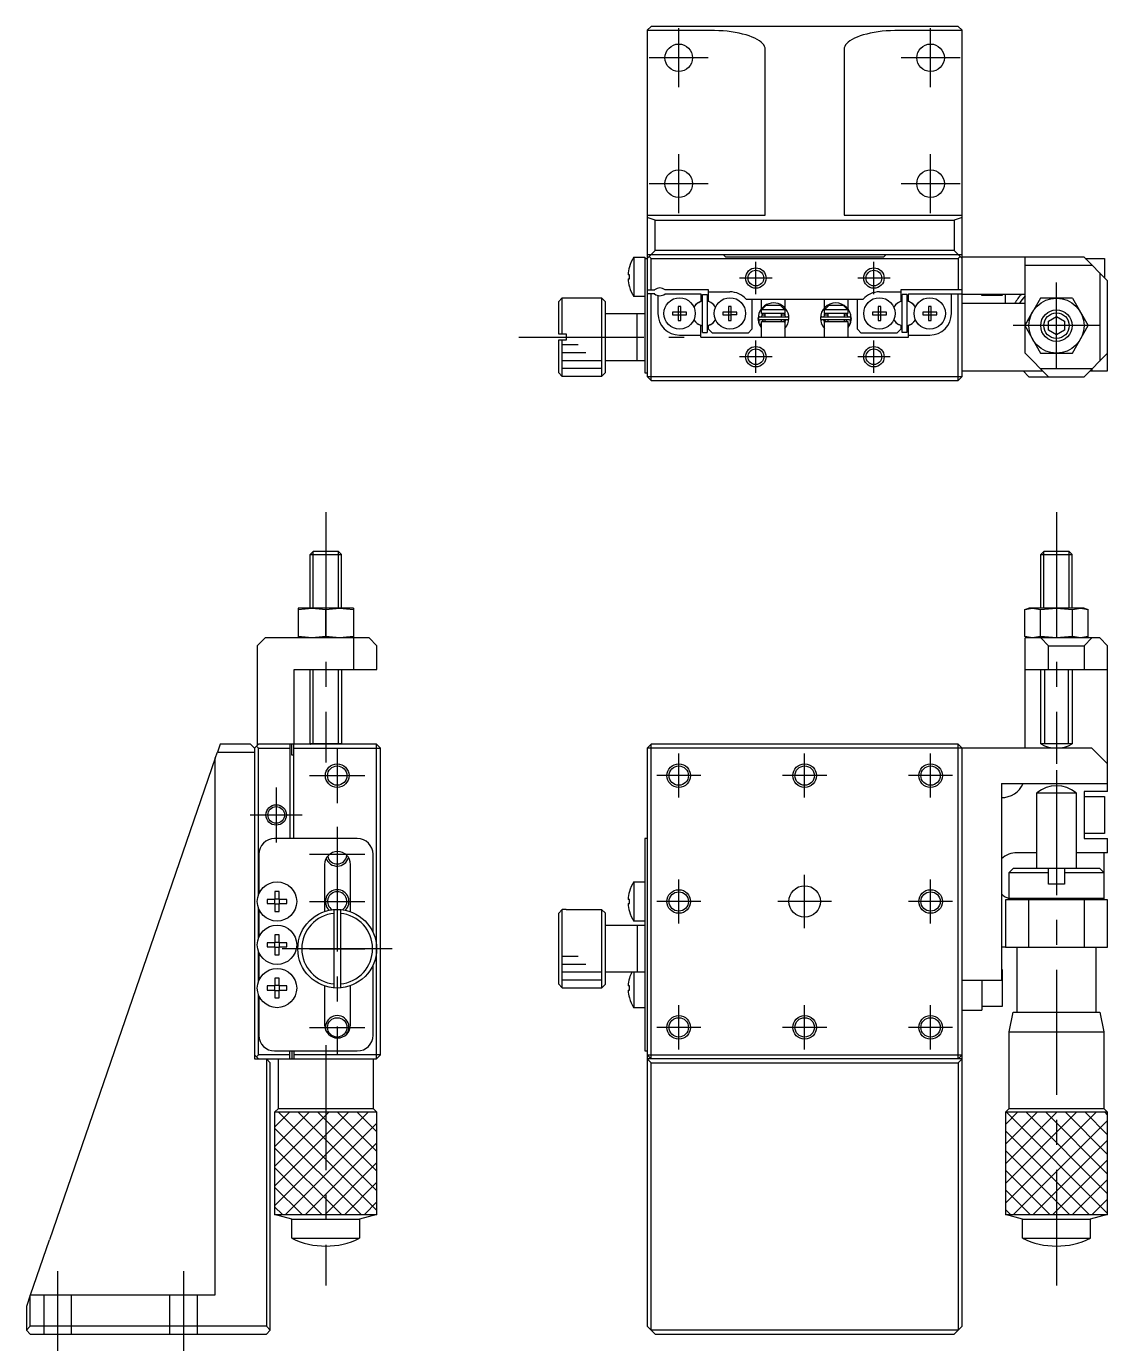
# Model space of a CAD drawing. Extents: x 0 to 303, y -8 to 245.
# Drawn here: x 0 to 137.4, y 77.5 to 245 of the extents above; entities that cross this region are included whole.
import ezdxf

# ---------------------------------------------------------------- set-up
doc = ezdxf.new("R2010")
doc.units = 0
doc.header["$LTSCALE"] = 0.5
doc.linetypes.add('CENTER', pattern=[50.8, 31.75, -6.35, 6.35, -6.35])
doc.linetypes.add('DASHED', pattern=[19.05, 12.7, -6.35])
for name, color, linetype in [('MSM_CENTER', 1, 'CENTER'), ('MSM_CONTINUOUS', 7, 'CONTINUOUS'), ('MSM_DASHED', 4, 'DASHED'), ('MSM_NARROW', 5, 'CONTINUOUS')]:
    doc.layers.add(name, color=color, linetype=linetype)

msp = doc.modelspace()

# ---------------------------------------------------------------- linework, layer by layer
at = {"layer": 'MSM_CENTER'}
for p, q in [((82.9, 237.25), (82.9, 244.75)), ((114.9, 237.25), (114.9, 244.75)), ((86.65, 241), (79.15, 241)), ((118.65, 241), (111.15, 241)), ((82.9, 221.25), (82.9, 228.75)), ((114.9, 221.25), (114.9, 228.75)), ((86.65, 225), (79.15, 225)), ((118.65, 225), (111.15, 225)), ((92.7, 210.94), (92.7, 215.06)), ((107.7, 210.94), (107.7, 215.06)), ((94.76, 213), (90.64, 213)), ((109.76, 213), (105.64, 213)), ((130.9, 201.45), (130.9, 212.45)), ((136.4, 206.95), (125.4, 206.95)), ((62.6, 205.5), (83.6, 205.5)), ((92.7, 200.94), (92.7, 205.06)), ((107.7, 200.94), (107.7, 205.06)), ((94.76, 203), (90.64, 203)), ((109.76, 203), (105.64, 203)), ((38.05, 183.25), (38.05, 151.41)), ((130.9, 183.25), (130.9, 151.25)), ((39.5, 153.25), (39.5, 146.25)), ((82.9, 146.95), (82.9, 152.55)), ((98.9, 146.95), (98.9, 152.55)), ((114.9, 146.95), (114.9, 152.55)), ((36, 149.75), (43, 149.75)), ((85.7, 149.75), (80.1, 149.75)), ((101.7, 149.75), (96.1, 149.75)), ((117.7, 149.75), (112.1, 149.75)), ((130.9, 150.45), (130.9, 84.95)), ((31.75, 148.25), (31.75, 141.25)), ((28.45, 144.75), (35.05, 144.75)), ((39.5, 143.25), (39.5, 114.25)), ((36, 139.75), (43, 139.75)), ((82.9, 130.95), (82.9, 136.55)), ((98.9, 130.35), (98.9, 137.15)), ((114.9, 130.95), (114.9, 136.55)), ((36, 133.75), (43, 133.75)), ((85.7, 133.75), (80.1, 133.75)), ((102.3, 133.75), (95.5, 133.75)), ((117.7, 133.75), (112.1, 133.75)), ((46.5, 127.75), (32.5, 127.75)), ((36, 127.75), (43, 127.75)), ((82.9, 114.95), (82.9, 120.55)), ((98.9, 114.95), (98.9, 120.55)), ((114.9, 114.95), (114.9, 120.55)), ((36, 117.75), (43, 117.75)), ((85.7, 117.75), (80.1, 117.75)), ((101.7, 117.75), (96.1, 117.75)), ((117.7, 117.75), (112.1, 117.75)), ((38.05, 115.49), (38.05, 84.95)), ((4, 75.75), (4, 86.75)), ((20, 75.75), (20, 86.75))]:
    msp.add_line(p, q, dxfattribs=at)
at = {"layer": 'MSM_CONTINUOUS'}
for p, q in [((78.9, 244.5), (79.4, 245)), ((78.9, 244.5), (78.9, 200.5)), ((118.4, 245), (79.4, 245)), ((118.4, 245), (118.9, 244.5)), ((118.9, 200.5), (118.9, 244.5)), ((86.9, 244.48), (78.9, 244.48)), ((87.45, 244.48), (86.9, 244.48)), ((88, 244.45), (87.45, 244.48)), ((88.53, 244.42), (88, 244.45)), ((89.06, 244.37), (88.53, 244.42)), ((89.58, 244.3), (89.06, 244.37)), ((90.08, 244.22), (89.58, 244.3)), ((90.56, 244.13), (90.08, 244.22)), ((91.01, 244.02), (90.56, 244.13)), ((91.45, 243.91), (91.01, 244.02)), ((91.85, 243.78), (91.45, 243.91)), ((92.22, 243.64), (91.85, 243.78)), ((92.56, 243.49), (92.22, 243.64)), ((92.87, 243.33), (92.56, 243.49)), ((93.14, 243.17), (92.87, 243.33)), ((93.37, 243), (93.14, 243.17)), ((93.56, 242.82), (93.37, 243)), ((93.71, 242.64), (93.56, 242.82)), ((104.24, 242.82), (104.09, 242.64)), ((104.43, 243), (104.24, 242.82)), ((104.66, 243.17), (104.43, 243)), ((104.93, 243.33), (104.66, 243.17)), ((105.24, 243.49), (104.93, 243.33)), ((105.58, 243.64), (105.24, 243.49)), ((105.95, 243.78), (105.58, 243.64)), ((106.35, 243.91), (105.95, 243.78)), ((106.79, 244.02), (106.35, 243.91)), ((107.24, 244.13), (106.79, 244.02)), ((107.72, 244.22), (107.24, 244.13)), ((108.22, 244.3), (107.72, 244.22)), ((108.74, 244.37), (108.22, 244.3)), ((109.27, 244.42), (108.74, 244.37)), ((109.8, 244.45), (109.27, 244.42)), ((110.35, 244.48), (109.8, 244.45)), ((110.9, 244.48), (110.35, 244.48)), ((118.9, 244.48), (110.9, 244.48)), ((93.81, 242.45), (93.71, 242.64)), ((93.88, 242.26), (93.81, 242.45)), ((93.9, 242.07), (93.88, 242.26)), ((93.9, 221), (93.9, 242.07)), ((103.92, 242.26), (103.9, 242.07)), ((103.9, 242.07), (103.9, 221)), ((103.99, 242.45), (103.92, 242.26)), ((104.09, 242.64), (103.99, 242.45)), ((78.9, 221), (93.9, 221)), ((79.9, 220.38), (78.9, 220.72)), ((79.9, 220.38), (117.9, 220.38)), ((79.9, 216.5), (79.9, 220.38)), ((103.9, 221), (118.9, 221)), ((118.9, 220.72), (117.9, 220.38)), ((117.9, 220.38), (117.9, 216.5)), ((79.9, 216.5), (78.9, 215.5)), ((117.9, 216.5), (79.9, 216.5)), ((118.9, 215.5), (117.9, 216.5)), ((76.64, 214.41), (76.63, 214.41)), ((77.21, 215.65), (77.21, 210.65)), ((77.21, 215.65), (78.6, 215.65)), ((78.6, 215.65), (78.6, 200.95)), ((78.9, 215.45), (78.6, 215.45)), ((78.9, 216), (118.9, 216)), ((79.4, 215.5), (79.15, 215.75)), ((79.4, 215.5), (118.4, 215.5)), ((79.4, 211.5), (79.4, 215.5)), ((88.55, 216), (88.9, 215.65)), ((108.9, 215.65), (88.9, 215.65)), ((108.9, 215.65), (109.25, 216)), ((118.65, 215.75), (118.4, 215.5)), ((118.4, 215.5), (118.4, 211.5)), ((134.4, 215.65), (118.9, 215.65)), ((126.9, 207.02), (126.9, 215.65)), ((126.9, 214.65), (135.4, 214.65)), ((134.4, 215.65), (137.4, 212.65)), ((134.55, 215.5), (137, 215.5)), ((137, 215.5), (137, 213.05)), ((76.64, 213.41), (76.47, 213.41)), ((76.47, 212.89), (76.64, 212.89)), ((76.64, 212.89), (76.64, 213.41)), ((136.4, 213.65), (136.4, 202.45)), ((76.63, 211.89), (76.64, 211.89)), ((78.9, 211.5), (79.84, 211.5)), ((79.84, 211), (78.9, 211)), ((79.4, 200), (79.4, 211)), ((86.7, 211.5), (81.16, 211.5)), ((81.16, 211), (85.7, 211)), ((85.7, 211), (85.7, 210.05)), ((86.7, 210.05), (86.7, 211.5)), ((86.7, 211.25), (89.4, 211.25)), ((108.4, 211.25), (111.1, 211.25)), ((118.9, 211.5), (111.1, 211.5)), ((111.1, 211.5), (111.1, 210.05)), ((112.1, 210.05), (112.1, 211)), ((112.1, 211), (118.9, 211)), ((117.55, 208.5), (117.55, 211)), ((118.4, 200), (118.4, 211)), ((137.4, 201.2), (137.4, 212.65)), ((67.6, 210), (68.1, 210.5)), ((67.6, 210), (67.6, 205.9)), ((68.1, 205.9), (68.1, 210.5)), ((68.1, 210.5), (73.1, 210.5)), ((73.1, 210.5), (73.1, 200.5)), ((73.1, 210.5), (73.6, 210)), ((73.6, 201), (73.6, 210)), ((78.6, 210.65), (77.21, 210.65)), ((80.25, 210.78), (80.25, 208.5)), ((82.82, 209.39), (82.82, 208.68)), ((83.18, 209.39), (82.82, 209.39)), ((83.18, 208.68), (83.18, 209.39)), ((85.44, 209.9), (85.7, 210.05)), ((85.9, 206.1), (85.9, 210.9)), ((85.9, 210.9), (86.5, 210.9)), ((86.5, 210.9), (86.5, 206.1)), ((86.96, 209.9), (86.7, 210.05)), ((89.22, 209.39), (89.22, 208.68)), ((89.58, 209.39), (89.22, 209.39)), ((89.58, 208.68), (89.58, 209.39)), ((91.48, 210.3), (106.32, 210.3)), ((92.2, 210.3), (92.2, 206.5)), ((93.4, 209.08), (93.4, 210.3)), ((93.98, 209.5), (93.45, 209)), ((95.82, 209.5), (93.98, 209.5)), ((96.35, 209), (95.82, 209.5)), ((96.4, 210.3), (96.4, 209.19)), ((101.4, 209.19), (101.4, 210.3)), ((101.98, 209.5), (101.45, 209)), ((103.82, 209.5), (101.98, 209.5)), ((104.35, 209), (103.82, 209.5)), ((104.4, 210.3), (104.4, 209.08)), ((105.6, 206.5), (105.6, 210.3)), ((108.22, 209.39), (108.22, 208.68)), ((108.58, 209.39), (108.22, 209.39)), ((108.58, 208.68), (108.58, 209.39)), ((110.84, 209.9), (111.1, 210.05)), ((111.9, 210.9), (111.3, 210.9)), ((111.3, 206.1), (111.3, 210.9)), ((111.9, 210.9), (111.9, 206.1)), ((112.36, 209.9), (112.1, 210.05)), ((114.62, 209.39), (114.62, 208.68)), ((114.98, 209.39), (114.62, 209.39)), ((114.98, 208.68), (114.98, 209.39)), ((118.9, 210.95), (126.9, 210.95)), ((118.9, 209.8), (126.9, 209.8)), ((121.4, 210.8), (121.4, 210.95)), ((124, 210.8), (121.4, 210.8)), ((124, 210.95), (124, 210.8)), ((124.4, 209.8), (124.4, 210.95)), ((128.88, 210.45), (126.86, 206.95)), ((132.92, 210.45), (128.88, 210.45)), ((132.92, 210.45), (134.94, 206.95)), ((73.6, 208.5), (78.6, 208.5)), ((77.6, 202.5), (77.6, 208.5)), ((82.11, 208.68), (82.11, 208.32)), ((82.82, 208.68), (82.11, 208.68)), ((82.11, 208.32), (82.82, 208.32)), ((82.83, 208.67), (82.82, 208.68)), ((82.83, 208.33), (82.82, 208.32)), ((82.82, 208.32), (82.82, 207.61)), ((83.17, 208.67), (82.83, 208.67)), ((82.83, 208.67), (82.83, 208.33)), ((82.83, 208.33), (83.17, 208.33)), ((83.17, 208.67), (83.18, 208.68)), ((83.17, 208.33), (83.17, 208.67)), ((83.17, 208.33), (83.18, 208.32)), ((83.89, 208.68), (83.18, 208.68)), ((83.18, 208.32), (83.89, 208.32)), ((83.18, 207.61), (83.18, 208.32)), ((83.89, 208.32), (83.89, 208.68)), ((88.51, 208.68), (88.51, 208.32)), ((89.22, 208.68), (88.51, 208.68)), ((88.51, 208.32), (89.22, 208.32)), ((89.23, 208.67), (89.22, 208.68)), ((89.23, 208.33), (89.22, 208.32)), ((89.22, 208.32), (89.22, 207.61)), ((89.57, 208.67), (89.23, 208.67)), ((89.23, 208.67), (89.23, 208.33)), ((89.23, 208.33), (89.57, 208.33)), ((89.57, 208.67), (89.58, 208.68)), ((89.57, 208.33), (89.57, 208.67)), ((89.57, 208.33), (89.58, 208.32)), ((90.29, 208.68), (89.58, 208.68)), ((89.58, 207.61), (89.58, 208.32)), ((90.29, 208.32), (89.58, 208.32)), ((90.29, 208.32), (90.29, 208.68)), ((93.13, 207.18), (93, 207.87)), ((93.14, 207.63), (93.15, 207.66)), ((93.15, 207.66), (93.16, 207.7)), ((93.2, 208.09), (96.7, 208.09)), ((96.7, 207.69), (93.2, 207.69)), ((93.4, 209), (96.4, 209)), ((93.4, 208.5), (93.4, 209)), ((96.4, 208.5), (93.4, 208.5)), ((93.52, 208.5), (93.41, 208.09)), ((93.9, 208.3), (93.45, 208.3)), ((93.64, 207.65), (93.63, 207.64)), ((93.66, 207.66), (93.64, 207.65)), ((93.67, 207.67), (93.66, 207.66)), ((93.68, 207.67), (93.67, 207.67)), ((93.7, 207.68), (93.68, 207.67)), ((93.71, 207.68), (93.7, 207.68)), ((93.73, 207.68), (93.71, 207.68)), ((93.74, 207.69), (93.73, 207.68)), ((93.75, 207.69), (93.74, 207.69)), ((93.77, 207.69), (93.75, 207.69)), ((93.78, 207.69), (93.77, 207.69)), ((93.8, 207.69), (93.78, 207.69)), ((93.9, 208.09), (93.9, 208.5)), ((93.9, 207.5), (93.9, 207.69)), ((95.9, 208.5), (95.9, 208.09)), ((96.4, 208.3), (95.9, 208.3)), ((95.9, 207.69), (95.9, 207.5)), ((96.12, 207.69), (96.1, 207.69)), ((96.1, 207.69), (96.1, 207.69)), ((96.13, 207.69), (96.12, 207.69)), ((96.15, 207.69), (96.13, 207.69)), ((96.16, 207.69), (96.15, 207.69)), ((96.17, 207.68), (96.16, 207.69)), ((96.19, 207.68), (96.17, 207.68)), ((96.2, 207.67), (96.19, 207.68)), ((96.22, 207.67), (96.2, 207.67)), ((96.23, 207.66), (96.22, 207.67)), ((96.24, 207.66), (96.23, 207.66)), ((96.26, 207.65), (96.24, 207.66)), ((96.27, 207.64), (96.26, 207.65)), ((96.48, 208.09), (96.37, 208.5)), ((96.4, 209), (96.4, 208.5)), ((96.4, 208.43), (96.4, 208.43)), ((96.4, 208.43), (96.4, 208.3)), ((96.44, 207.47), (96.49, 207.69)), ((101.1, 208.09), (104.6, 208.09)), ((104.6, 207.69), (101.1, 207.69)), ((101.31, 207.69), (101.36, 207.46)), ((101.43, 208.5), (101.32, 208.09)), ((101.4, 209.19), (101.4, 209.19)), ((101.4, 209), (104.4, 209)), ((101.4, 208.5), (101.4, 209)), ((104.4, 208.5), (101.4, 208.5)), ((101.4, 208.3), (101.4, 208.43)), ((101.9, 208.3), (101.4, 208.3)), ((101.55, 207.65), (101.54, 207.64)), ((101.56, 207.66), (101.55, 207.65)), ((101.58, 207.67), (101.56, 207.66)), ((101.59, 207.67), (101.58, 207.67)), ((101.6, 207.68), (101.59, 207.67)), ((101.62, 207.68), (101.6, 207.68)), ((101.63, 207.68), (101.62, 207.68)), ((101.65, 207.69), (101.63, 207.68)), ((101.66, 207.69), (101.65, 207.69)), ((101.68, 207.69), (101.66, 207.69)), ((101.69, 207.69), (101.68, 207.69)), ((101.7, 207.69), (101.69, 207.69)), ((101.9, 208.09), (101.9, 208.5)), ((101.9, 207.5), (101.9, 207.69)), ((103.9, 208.5), (103.9, 208.09)), ((104.35, 208.3), (103.9, 208.3)), ((103.9, 207.69), (103.9, 207.5)), ((104.01, 207.69), (104, 207.69)), ((104.02, 207.69), (104.01, 207.69)), ((104.04, 207.69), (104.02, 207.69)), ((104.05, 207.69), (104.04, 207.69)), ((104.07, 207.69), (104.05, 207.69)), ((104.08, 207.68), (104.07, 207.69)), ((104.09, 207.68), (104.08, 207.68)), ((104.11, 207.67), (104.09, 207.68)), ((104.12, 207.67), (104.11, 207.67)), ((104.14, 207.66), (104.12, 207.67)), ((104.15, 207.66), (104.14, 207.66)), ((104.16, 207.65), (104.15, 207.66)), ((104.17, 207.64), (104.16, 207.65)), ((104.39, 208.09), (104.28, 208.5)), ((104.4, 209.08), (104.4, 209.08)), ((104.4, 209), (104.4, 208.5)), ((104.64, 207.7), (104.64, 207.68)), ((104.64, 207.68), (104.65, 207.65)), ((104.65, 207.65), (104.67, 207.62)), ((104.8, 207.87), (104.67, 207.18)), ((107.51, 208.68), (107.51, 208.32)), ((108.22, 208.68), (107.51, 208.68)), ((107.51, 208.32), (108.22, 208.32)), ((108.23, 208.67), (108.22, 208.68)), ((108.23, 208.33), (108.22, 208.32)), ((108.22, 208.32), (108.22, 207.61)), ((108.57, 208.67), (108.23, 208.67)), ((108.23, 208.67), (108.23, 208.33)), ((108.23, 208.33), (108.57, 208.33)), ((108.57, 208.67), (108.58, 208.68)), ((108.57, 208.33), (108.57, 208.67)), ((108.57, 208.33), (108.58, 208.32)), ((109.29, 208.68), (108.58, 208.68)), ((108.58, 208.32), (109.29, 208.32)), ((108.58, 207.61), (108.58, 208.32)), ((109.29, 208.32), (109.29, 208.68)), ((113.91, 208.68), (113.91, 208.32)), ((114.62, 208.68), (113.91, 208.68)), ((113.91, 208.32), (114.62, 208.32)), ((114.63, 208.67), (114.62, 208.68)), ((114.63, 208.33), (114.62, 208.32)), ((114.62, 208.32), (114.62, 207.61)), ((114.97, 208.67), (114.63, 208.67)), ((114.63, 208.67), (114.63, 208.33)), ((114.63, 208.33), (114.97, 208.33)), ((114.97, 208.67), (114.98, 208.68)), ((114.97, 208.33), (114.97, 208.67)), ((114.97, 208.33), (114.98, 208.32)), ((115.69, 208.68), (114.98, 208.68)), ((114.98, 208.32), (115.69, 208.32)), ((114.98, 207.61), (114.98, 208.32)), ((115.69, 208.32), (115.69, 208.68)), ((126.9, 207.02), (127.87, 208.7)), ((129.9, 207.53), (130.9, 208.1)), ((130.9, 208.1), (131.9, 207.53)), ((82.82, 207.61), (83.18, 207.61)), ((85.7, 206.95), (85.44, 207.1)), ((85.7, 205.5), (85.7, 206.95)), ((85.9, 206.1), (86.5, 206.1)), ((86.7, 206.95), (86.96, 207.1)), ((86.7, 206.5), (86.7, 206.95)), ((87.2, 206), (86.7, 206.5)), ((91.7, 206), (87.2, 206)), ((89.22, 207.61), (89.58, 207.61)), ((92.2, 206.5), (91.7, 206)), ((93.1, 207.5), (93.11, 207.53)), ((93.1, 207.47), (93.1, 207.5)), ((93.1, 207.43), (93.1, 207.47)), ((93.1, 207.4), (93.1, 207.43)), ((93.1, 207.36), (93.1, 207.4)), ((93.1, 207.33), (93.1, 207.36)), ((93.11, 207.29), (93.1, 207.33)), ((93.11, 207.53), (93.12, 207.57)), ((93.11, 207.26), (93.11, 207.29)), ((93.12, 207.23), (93.11, 207.26)), ((93.12, 207.57), (93.13, 207.6)), ((93.13, 207.19), (93.12, 207.23)), ((93.13, 207.6), (93.14, 207.63)), ((93.14, 207.16), (93.13, 207.19)), ((93.15, 207.13), (93.14, 207.16)), ((93.4, 206.71), (93.15, 207.13)), ((93.15, 207.13), (93.15, 207.13)), ((93.15, 207.13), (93.15, 207.13)), ((93.15, 207.13), (93.16, 207.13)), ((93.16, 207.12), (93.4, 207.19)), ((93.16, 207.13), (93.16, 207.13)), ((93.16, 207.13), (93.17, 207.13)), ((93.17, 207.13), (93.17, 207.13)), ((93.17, 207.13), (93.18, 207.13)), ((93.18, 207.13), (93.19, 207.13)), ((93.19, 207.13), (93.2, 207.13)), ((93.2, 207.13), (93.21, 207.13)), ((93.21, 207.13), (93.22, 207.14)), ((93.22, 207.14), (93.23, 207.14)), ((93.23, 207.14), (93.24, 207.14)), ((93.24, 207.14), (93.26, 207.15)), ((93.26, 207.15), (93.27, 207.15)), ((93.27, 207.15), (93.28, 207.16)), ((93.28, 207.16), (93.3, 207.16)), ((93.3, 207.16), (93.31, 207.17)), ((93.31, 207.17), (93.33, 207.17)), ((93.33, 207.17), (93.34, 207.18)), ((93.34, 207.18), (93.36, 207.19)), ((93.36, 207.19), (93.37, 207.19)), ((93.37, 207.19), (93.39, 207.2)), ((93.39, 207.2), (93.4, 207.2)), ((93.4, 207.5), (96.4, 207.5)), ((93.4, 205.5), (93.4, 207.5)), ((93.53, 207.52), (93.52, 207.51)), ((93.52, 207.51), (93.52, 207.5)), ((93.54, 207.55), (93.53, 207.54)), ((93.53, 207.54), (93.53, 207.52)), ((93.55, 207.56), (93.54, 207.55)), ((93.56, 207.57), (93.55, 207.56)), ((93.57, 207.59), (93.56, 207.57)), ((93.58, 207.6), (93.57, 207.59)), ((93.59, 207.61), (93.58, 207.6)), ((93.6, 207.62), (93.59, 207.61)), ((93.61, 207.63), (93.6, 207.62)), ((93.62, 207.64), (93.61, 207.63)), ((93.63, 207.64), (93.62, 207.64)), ((96.28, 207.63), (96.27, 207.64)), ((96.29, 207.62), (96.28, 207.63)), ((96.3, 207.61), (96.29, 207.62)), ((96.31, 207.6), (96.3, 207.61)), ((96.32, 207.59), (96.31, 207.6)), ((96.33, 207.58), (96.32, 207.59)), ((96.34, 207.57), (96.33, 207.58)), ((96.35, 207.56), (96.34, 207.57)), ((96.36, 207.54), (96.35, 207.56)), ((96.36, 207.53), (96.36, 207.54)), ((96.37, 207.52), (96.36, 207.53)), ((96.38, 207.5), (96.37, 207.52)), ((96.38, 207.5), (96.38, 207.5)), ((96.4, 207.5), (96.4, 205.5)), ((96.4, 207.35), (96.44, 207.47)), ((96.76, 207.18), (96.74, 207.13)), ((96.74, 207.13), (96.74, 207.13)), ((96.74, 207.13), (96.74, 207.13)), ((96.74, 207.13), (96.74, 207.13)), ((96.74, 207.13), (96.74, 207.13)), ((96.74, 207.13), (96.74, 207.13)), ((96.74, 207.13), (96.74, 207.13)), ((96.76, 207.19), (96.76, 207.19)), ((96.76, 207.19), (96.76, 207.19)), ((96.76, 207.19), (96.76, 207.18)), ((96.76, 207.18), (96.76, 207.18)), ((96.76, 207.18), (96.76, 207.18)), ((101.04, 207.18), (101.04, 207.19)), ((101.04, 207.19), (101.04, 207.19)), ((101.04, 207.19), (101.04, 207.19)), ((101.04, 207.19), (101.04, 207.19)), ((101.04, 207.19), (101.04, 207.19)), ((101.04, 207.19), (101.04, 207.19)), ((101.06, 207.13), (101.04, 207.18)), ((101.04, 207.18), (101.04, 207.18)), ((101.04, 207.18), (101.04, 207.18)), ((101.04, 207.18), (101.04, 207.18)), ((101.04, 207.18), (101.04, 207.18)), ((101.06, 207.13), (101.06, 207.13)), ((101.06, 207.13), (101.06, 207.13)), ((101.06, 207.13), (101.06, 207.13)), ((101.06, 207.13), (101.06, 207.13)), ((101.36, 207.46), (101.4, 207.35)), ((101.4, 207.5), (104.4, 207.5)), ((101.4, 205.5), (101.4, 207.5)), ((101.43, 207.51), (101.42, 207.5)), ((101.44, 207.54), (101.43, 207.52)), ((101.43, 207.52), (101.43, 207.51)), ((101.45, 207.55), (101.44, 207.54)), ((101.46, 207.57), (101.45, 207.56)), ((101.45, 207.56), (101.45, 207.55)), ((101.47, 207.59), (101.46, 207.57)), ((101.48, 207.6), (101.47, 207.59)), ((101.49, 207.61), (101.48, 207.6)), ((101.5, 207.62), (101.49, 207.61)), ((101.51, 207.63), (101.5, 207.62)), ((101.53, 207.64), (101.51, 207.63)), ((101.54, 207.64), (101.53, 207.64)), ((104.19, 207.63), (104.17, 207.64)), ((104.2, 207.62), (104.19, 207.63)), ((104.21, 207.61), (104.2, 207.62)), ((104.22, 207.6), (104.21, 207.61)), ((104.23, 207.59), (104.22, 207.6)), ((104.24, 207.58), (104.23, 207.59)), ((104.25, 207.57), (104.24, 207.58)), ((104.26, 207.56), (104.25, 207.57)), ((104.26, 207.54), (104.26, 207.56)), ((104.27, 207.53), (104.26, 207.54)), ((104.28, 207.52), (104.27, 207.53)), ((104.28, 207.5), (104.28, 207.52)), ((104.28, 207.5), (104.28, 207.5)), ((104.4, 207.5), (104.4, 205.5)), ((104.41, 207.2), (104.4, 207.2)), ((104.64, 207.12), (104.4, 207.19)), ((104.65, 207.13), (104.4, 206.71)), ((104.43, 207.19), (104.41, 207.2)), ((104.44, 207.19), (104.43, 207.19)), ((104.46, 207.18), (104.44, 207.19)), ((104.47, 207.17), (104.46, 207.18)), ((104.49, 207.17), (104.47, 207.17)), ((104.5, 207.16), (104.49, 207.17)), ((104.52, 207.16), (104.5, 207.16)), ((104.53, 207.15), (104.52, 207.16)), ((104.54, 207.15), (104.53, 207.15)), ((104.56, 207.14), (104.54, 207.15)), ((104.57, 207.14), (104.56, 207.14)), ((104.58, 207.14), (104.57, 207.14)), ((104.59, 207.13), (104.58, 207.14)), ((104.6, 207.13), (104.59, 207.13)), ((104.61, 207.13), (104.6, 207.13)), ((104.62, 207.13), (104.61, 207.13)), ((104.63, 207.13), (104.62, 207.13)), ((104.64, 207.13), (104.63, 207.13)), ((104.63, 207.13), (104.63, 207.13)), ((104.65, 207.13), (104.64, 207.13)), ((104.64, 207.13), (104.64, 207.13)), ((104.67, 207.18), (104.65, 207.15)), ((104.65, 207.15), (104.65, 207.13)), ((104.65, 207.13), (104.65, 207.13)), ((104.65, 207.13), (104.65, 207.13)), ((104.67, 207.62), (104.68, 207.59)), ((104.68, 207.21), (104.67, 207.18)), ((104.68, 207.59), (104.68, 207.55)), ((104.68, 207.55), (104.69, 207.52)), ((104.69, 207.25), (104.68, 207.21)), ((104.69, 207.52), (104.7, 207.49)), ((104.7, 207.31), (104.69, 207.28)), ((104.69, 207.28), (104.69, 207.25)), ((104.7, 207.49), (104.7, 207.45)), ((104.7, 207.45), (104.7, 207.42)), ((104.7, 207.42), (104.7, 207.38)), ((104.7, 207.38), (104.7, 207.35)), ((104.7, 207.35), (104.7, 207.31)), ((106.1, 206), (105.6, 206.5)), ((110.6, 206), (106.1, 206)), ((108.22, 207.61), (108.58, 207.61)), ((111.1, 206.5), (110.6, 206)), ((111.1, 206.95), (110.84, 207.1)), ((111.1, 206.95), (111.1, 206.5)), ((111.9, 206.1), (111.3, 206.1)), ((112.1, 206.95), (112.36, 207.1)), ((112.1, 205.5), (112.1, 206.95)), ((114.62, 207.61), (114.98, 207.61)), ((126.86, 206.95), (126.9, 207.02)), ((126.86, 206.95), (128.88, 203.45)), ((126.9, 203.45), (126.9, 206.88)), ((129.9, 206.37), (129.9, 207.53)), ((130.9, 205.8), (129.9, 206.37)), ((131.9, 206.37), (130.9, 205.8)), ((131.9, 207.53), (131.9, 206.37)), ((132.92, 203.45), (134.94, 206.95)), ((67.6, 205.9), (68.6, 205.9)), ((67.6, 205.1), (67.6, 201)), ((68.6, 205.1), (67.6, 205.1)), ((68.1, 200.5), (68.1, 205.1)), ((68.6, 205.9), (68.6, 205.1)), ((83, 205.75), (85.7, 205.75)), ((85.7, 205.5), (112.1, 205.5)), ((112.1, 205.75), (114.8, 205.75)), ((129.9, 200.45), (126.9, 203.45)), ((128.88, 203.45), (132.92, 203.45)), ((137.4, 203.45), (134.4, 200.45)), ((68.1, 200.5), (67.6, 201)), ((73.6, 201), (73.1, 200.5)), ((78.6, 202.5), (73.6, 202.5)), ((118.9, 201.2), (129.15, 201.2)), ((127.4, 200.45), (126.65, 201.2)), ((135.4, 201.45), (128.9, 201.45)), ((135.15, 201.2), (137.4, 201.2)), ((135.4, 201.45), (135.4, 201.2)), ((73.1, 200.5), (68.1, 200.5)), ((78.6, 200.95), (78.9, 200.95)), ((78.9, 200.5), (118.9, 200.5)), ((79.4, 200), (78.9, 200.5)), ((79.4, 200), (118.4, 200)), ((118.4, 200), (118.9, 200.5)), ((127.4, 200.45), (134.4, 200.45)), ((36.43, 178.25), (36.05, 177.87)), ((36.05, 177.87), (40.05, 177.87)), ((36.05, 171.05), (36.05, 177.87)), ((39.67, 178.25), (36.43, 178.25)), ((40.05, 177.87), (39.67, 178.25)), ((40.05, 171.05), (40.05, 177.87)), ((129.28, 178.25), (128.9, 177.87)), ((128.9, 177.87), (132.9, 177.87)), ((128.9, 171.05), (128.9, 177.87)), ((132.52, 178.25), (129.28, 178.25)), ((132.9, 177.87), (132.52, 178.25)), ((132.9, 171.05), (132.9, 177.87)), ((34.55, 170.85), (36.3, 171.05)), ((34.55, 171.05), (34.55, 167.25)), ((41.55, 171.05), (34.55, 171.05)), ((36.3, 171.05), (38.05, 170.85)), ((38.05, 170.85), (39.8, 171.05)), ((38.05, 167.45), (38.05, 170.85)), ((39.8, 171.05), (41.55, 170.85)), ((41.55, 171.05), (41.55, 163.25)), ((126.86, 170.85), (127.87, 171.05)), ((126.86, 170.85), (127.4, 171.05)), ((126.86, 167.45), (126.86, 170.85)), ((134.4, 171.05), (127.4, 171.05)), ((127.87, 171.05), (128.88, 170.85)), ((128.88, 170.85), (130.9, 171.05)), ((128.88, 167.45), (128.88, 170.85)), ((130.9, 171.05), (132.92, 170.85)), ((132.92, 170.85), (133.93, 171.05)), ((132.92, 167.45), (132.92, 170.85)), ((133.93, 171.05), (134.94, 170.85)), ((134.4, 171.05), (134.94, 170.85)), ((134.94, 167.45), (134.94, 170.85)), ((29.35, 166.25), (30.35, 167.25)), ((29.35, 166.25), (29.35, 153.6)), ((43.55, 167.25), (30.35, 167.25)), ((36.3, 167.25), (34.55, 167.45)), ((38.05, 167.45), (36.3, 167.25)), ((39.8, 167.25), (38.05, 167.45)), ((41.55, 167.45), (39.8, 167.25)), ((44.55, 166.25), (43.55, 167.25)), ((44.55, 163.25), (44.55, 166.25)), ((127.87, 167.25), (126.86, 167.45)), ((127.4, 167.25), (126.86, 167.45)), ((136.4, 167.25), (126.9, 167.25)), ((126.9, 153.25), (126.9, 167.25)), ((128.88, 167.45), (127.87, 167.25)), ((130.9, 167.25), (128.88, 167.45)), ((129.9, 166.25), (128.9, 167.25)), ((129.9, 163.25), (129.9, 166.25)), ((129.9, 166.25), (134.4, 166.25)), ((132.92, 167.45), (130.9, 167.25)), ((133.93, 167.25), (132.92, 167.45)), ((134.94, 167.45), (133.93, 167.25)), ((134.94, 167.45), (134.4, 167.25)), ((135.4, 167.25), (134.4, 166.25)), ((134.4, 166.25), (134.4, 163.25)), ((137.4, 166.25), (136.4, 167.25)), ((137.4, 147.75), (137.4, 166.25)), ((34.05, 163.25), (44.55, 163.25)), ((34.05, 153.75), (34.05, 163.25)), ((36.05, 153.79), (36.05, 163.25)), ((40.05, 163.25), (40.05, 153.79)), ((126.9, 163.25), (137.4, 163.25)), ((128.9, 153.79), (128.9, 163.25)), ((132.9, 163.25), (132.9, 153.79)), ((24, 151.95), (24.28, 152.75)), ((24.62, 153.75), (24.28, 152.75)), ((24.28, 152.75), (29, 152.75)), ((28.5, 153.75), (24.62, 153.75)), ((28.5, 153.75), (29, 153.25)), ((29.5, 153.75), (29, 153.25)), ((29, 153.25), (29, 113.75)), ((29.25, 153.5), (29.5, 153.25)), ((44.5, 153.75), (29.5, 153.75)), ((29.5, 134.6), (29.5, 153.25)), ((29.5, 153.25), (33.5, 153.25)), ((33.5, 153.75), (33.5, 141.75)), ((33.75, 152.35), (33.75, 153.75)), ((34, 141.75), (34, 153.75)), ((34, 153.25), (45, 153.25)), ((40.05, 153.79), (36.05, 153.79)), ((44.5, 113.75), (44.5, 153.75)), ((45, 153.25), (44.5, 153.75)), ((45, 114.25), (45, 153.25)), ((78.9, 153.25), (79.4, 153.75)), ((135.4, 153.25), (78.9, 153.25)), ((78.9, 153.25), (78.9, 79.75)), ((118.4, 153.75), (79.4, 153.75)), ((79.4, 113.75), (79.4, 153.75)), ((118.4, 153.75), (118.9, 153.25)), ((118.4, 113.75), (118.4, 153.75)), ((118.9, 79.75), (118.9, 153.25)), ((132.9, 153.79), (128.9, 153.79)), ((135.4, 153.25), (137.4, 151.25)), ((24, 151.95), (2.93, 90.75)), ((24, 83.75), (24, 151.95)), ((34, 152.35), (33.75, 152.35)), ((123.9, 148.75), (137.4, 148.75)), ((123.9, 148.75), (123.9, 123.75)), ((128.4, 147.57), (133.4, 147.57)), ((128.4, 137.95), (128.4, 147.57)), ((133.4, 147.57), (133.4, 137.95)), ((134.4, 147.75), (134.4, 141.75)), ((137.4, 147.75), (134.4, 147.75)), ((134.4, 147.1), (137, 147.1)), ((137, 147.1), (137, 142.4)), ((137, 142.4), (134.4, 142.4)), ((42.05, 141.75), (31.55, 141.75)), ((78.9, 141.75), (78.6, 141.75)), ((78.6, 141.75), (78.6, 114.75)), ((134.4, 141.75), (137.4, 141.75)), ((137.4, 139.95), (137.4, 141.75)), ((29.55, 139.75), (29.55, 134.73)), ((44.05, 129.82), (44.05, 139.75)), ((128.4, 139.95), (125.9, 139.95)), ((137.4, 139.95), (133.4, 139.95)), ((136.9, 139.95), (136.9, 133.95)), ((37.9, 138.45), (37.9, 132.49)), ((41.2, 132.45), (41.2, 138.45)), ((124.9, 137.45), (125.4, 137.95)), ((124.9, 137.45), (129.9, 137.45)), ((124.9, 134.15), (124.9, 137.45)), ((136.4, 137.95), (125.4, 137.95)), ((129.9, 135.95), (129.9, 137.95)), ((131.9, 137.95), (131.9, 135.95)), ((131.9, 137.45), (136.9, 137.45)), ((136.4, 137.95), (136.9, 137.45)), ((77.21, 136.25), (77.21, 131.25)), ((77.21, 136.25), (78.6, 136.25)), ((131.9, 135.95), (129.9, 135.95)), ((30.59, 134.01), (30.59, 133.49)), ((31.59, 134.01), (30.59, 134.01)), ((31.55, 134.01), (31.55, 133.49)), ((32.11, 135.01), (31.59, 135.01)), ((31.59, 135.01), (31.59, 134.01)), ((32.11, 134.05), (31.59, 134.05)), ((32.11, 134.01), (32.11, 135.01)), ((33.11, 134.01), (32.11, 134.01)), ((32.15, 133.49), (32.15, 134.01)), ((33.11, 133.49), (33.11, 134.01)), ((76.64, 134.01), (76.47, 134.01)), ((76.64, 135.01), (76.63, 135.01)), ((76.64, 133.49), (76.64, 134.01)), ((136.9, 134.15), (124.9, 134.15)), ((125.1, 133.95), (124.9, 134.15)), ((136.9, 134.15), (136.7, 133.95)), ((29.5, 129.1), (29.5, 132.9)), ((29.55, 132.77), (29.55, 129.23)), ((30.59, 133.49), (31.59, 133.49)), ((31.59, 133.49), (31.59, 132.49)), ((31.59, 133.45), (32.11, 133.45)), ((31.59, 132.49), (32.11, 132.49)), ((32.11, 133.49), (33.11, 133.49)), ((32.11, 132.49), (32.11, 133.49)), ((39.1, 122.77), (39.1, 132.73)), ((39.9, 132.73), (39.9, 122.77)), ((68.1, 132.73), (67.6, 132.23)), ((68.1, 122.77), (68.1, 132.73)), ((68.6, 132.73), (68.1, 132.73)), ((68.6, 132.75), (68.6, 132.73)), ((68.6, 132.75), (73.1, 132.75)), ((73.1, 132.75), (73.1, 122.75)), ((73.1, 132.75), (73.6, 132.25)), ((76.47, 133.49), (76.64, 133.49)), ((76.63, 132.49), (76.64, 132.49)), ((137.4, 133.95), (124.4, 133.95)), ((124.4, 133.95), (124.4, 127.95)), ((127.4, 127.95), (127.4, 133.95)), ((134.4, 133.95), (134.4, 127.95)), ((137.4, 127.95), (137.4, 133.95)), ((67.6, 132.23), (67.6, 123.27)), ((73.6, 123.25), (73.6, 132.25)), ((73.6, 130.75), (78.6, 130.75)), ((78.6, 131.25), (77.21, 131.25)), ((77.6, 130.75), (77.6, 124.75)), ((32.11, 129.51), (31.59, 129.51)), ((31.59, 129.51), (31.59, 128.51)), ((32.11, 128.51), (32.11, 129.51)), ((29.5, 123.6), (29.5, 127.4)), ((29.55, 127.27), (29.55, 123.73)), ((30.59, 128.51), (30.59, 127.99)), ((31.59, 128.51), (30.59, 128.51)), ((30.59, 127.99), (31.59, 127.99)), ((31.55, 128.51), (31.55, 127.99)), ((32.11, 128.55), (31.59, 128.55)), ((31.59, 127.99), (31.59, 126.99)), ((31.59, 127.95), (32.11, 127.95)), ((33.11, 128.51), (32.11, 128.51)), ((32.11, 127.99), (33.11, 127.99)), ((32.11, 126.99), (32.11, 127.99)), ((32.15, 127.99), (32.15, 128.51)), ((33.11, 127.99), (33.11, 128.51)), ((124.4, 127.95), (137.4, 127.95)), ((125.9, 119.7), (125.9, 127.95)), ((135.9, 127.95), (135.9, 119.7)), ((31.59, 126.99), (32.11, 126.99)), ((44.05, 116.75), (44.05, 125.68)), ((32.11, 124.01), (31.59, 124.01)), ((31.59, 124.01), (31.59, 123.01)), ((32.11, 123.01), (32.11, 124.01)), ((78.6, 124.75), (73.6, 124.75)), ((76.64, 124.01), (76.63, 124.01)), ((77.21, 124.75), (77.21, 120.25)), ((123.9, 125.1), (124, 125.1)), ((124, 125.1), (124, 120.4)), ((30.59, 123.01), (30.59, 122.49)), ((31.59, 123.01), (30.59, 123.01)), ((30.59, 122.49), (31.59, 122.49)), ((31.55, 123.01), (31.55, 122.49)), ((32.11, 123.05), (31.59, 123.05)), ((31.59, 122.49), (31.59, 121.49)), ((31.59, 122.45), (32.11, 122.45)), ((33.11, 123.01), (32.11, 123.01)), ((32.11, 122.49), (33.11, 122.49)), ((32.11, 121.49), (32.11, 122.49)), ((32.15, 122.49), (32.15, 123.01)), ((33.11, 122.49), (33.11, 123.01)), ((37.9, 123.01), (37.9, 118.05)), ((41.2, 118.05), (41.2, 123.05)), ((67.6, 123.27), (68.1, 122.77)), ((68.1, 122.77), (68.6, 122.77)), ((68.6, 122.77), (68.6, 122.75)), ((73.1, 122.75), (68.6, 122.75)), ((73.6, 123.25), (73.1, 122.75)), ((76.64, 123.01), (76.47, 123.01)), ((76.47, 122.49), (76.64, 122.49)), ((76.64, 122.49), (76.64, 123.01)), ((118.9, 123.75), (123.9, 123.75)), ((121.4, 123.75), (121.4, 119.95)), ((29.5, 114.25), (29.5, 121.9)), ((29.55, 121.77), (29.55, 116.75)), ((31.59, 121.49), (32.11, 121.49)), ((76.63, 121.49), (76.64, 121.49)), ((78.6, 120.25), (77.21, 120.25)), ((118.9, 119.95), (121.4, 119.95)), ((124, 120.4), (121.4, 120.4)), ((124.9, 117.2), (125.4, 119.7)), ((125.4, 119.7), (136.4, 119.7)), ((136.4, 119.7), (136.9, 117.2)), ((124.9, 117.2), (136.9, 117.2)), ((124.9, 107.45), (124.9, 117.2)), ((136.9, 117.2), (136.9, 107.45)), ((29.5, 113.75), (29, 114.25)), ((29.5, 114.25), (29.25, 114)), ((33.5, 114.25), (29.5, 114.25)), ((31.55, 114.75), (42.05, 114.75)), ((33.5, 113.75), (33.5, 114.75)), ((33.75, 114.75), (33.75, 113.75)), ((34, 114.75), (34, 113.75)), ((45, 114.25), (34, 114.25)), ((44.5, 113.75), (45, 114.25)), ((78.6, 114.75), (78.9, 114.75)), ((78.9, 114.25), (118.9, 114.25)), ((79.4, 113.75), (78.9, 114.25)), ((118.9, 114.25), (118.4, 113.75)), ((29, 113.75), (44.5, 113.75)), ((30.5, 113.75), (30.5, 79.75)), ((31, 113.25), (30.5, 113.75)), ((31, 79.25), (31, 113.25)), ((32.05, 107.45), (32.05, 113.75)), ((44.05, 113.75), (44.05, 107.45)), ((79.4, 113.25), (78.9, 113.75)), ((118.9, 113.75), (78.9, 113.75)), ((79.4, 79.25), (79.4, 113.25)), ((79.4, 113.25), (118.4, 113.25)), ((118.9, 113.75), (118.4, 113.25)), ((118.4, 113.25), (118.4, 79.25)), ((31.55, 106.95), (32.05, 107.45)), ((32.05, 107.45), (44.05, 107.45)), ((44.05, 107.45), (44.55, 106.95)), ((124.4, 106.95), (124.9, 107.45)), ((124.9, 107.45), (136.9, 107.45)), ((136.9, 107.45), (137.4, 106.95)), ((44.55, 106.95), (31.55, 106.95)), ((31.55, 106.95), (31.55, 93.95)), ((44.55, 93.95), (44.55, 106.95)), ((137.4, 106.95), (124.4, 106.95)), ((124.4, 106.95), (124.4, 93.95)), ((137.4, 93.95), (137.4, 106.95)), ((33.75, 93.36), (31.55, 93.95)), ((31.55, 93.95), (44.55, 93.95)), ((44.55, 93.95), (42.35, 93.36)), ((126.6, 93.36), (124.4, 93.95)), ((124.4, 93.95), (137.4, 93.95)), ((137.4, 93.95), (135.2, 93.36)), ((33.75, 93.36), (42.35, 93.36)), ((33.75, 90.95), (33.75, 93.36)), ((42.35, 93.36), (42.35, 90.95)), ((126.6, 93.36), (135.2, 93.36)), ((126.6, 90.95), (126.6, 93.36)), ((135.2, 93.36), (135.2, 90.95)), ((0.52, 83.75), (2.93, 90.75)), ((33.75, 90.95), (42.35, 90.95)), ((126.6, 90.95), (135.2, 90.95)), ((0.5, 83.7), (0.52, 83.75)), ((0.52, 83.75), (24, 83.75)), ((0.5, 83.7), (0, 82.25)), ((0, 82.25), (0, 79.25)), ((0.5, 79.75), (0.5, 83.7)), ((0, 79.25), (0.5, 79.75)), ((0.5, 78.75), (0, 79.25)), ((30.5, 79.75), (0.5, 79.75)), ((0.5, 78.75), (30.5, 78.75)), ((30.5, 79.75), (31, 79.25)), ((31, 79.25), (30.5, 78.75)), ((78.9, 79.75), (79.9, 78.75)), ((118.4, 79.25), (79.4, 79.25)), ((79.9, 78.75), (117.9, 78.75)), ((117.9, 78.75), (118.9, 79.75))]:
    msp.add_line(p, q, dxfattribs=at)
for centre, radius in [((82.9, 241), 1.75), ((114.9, 241), 1.75), ((82.9, 225), 1.75), ((114.9, 225), 1.75), ((92.7, 213), 1), ((107.7, 213), 1), ((83, 208.5), 2), ((89.4, 208.5), 2), ((108.4, 208.5), 2), ((114.8, 208.5), 2), ((130.9, 206.95), 3.5), ((130.9, 206.95), 2), ((92.7, 203), 1), ((107.7, 203), 1), ((39.5, 149.75), 1.23), ((82.9, 149.75), 1.23), ((98.9, 149.75), 1.23), ((114.9, 149.75), 1.23), ((31.75, 144.75), 1.06), ((31.85, 133.75), 2.5), ((98.9, 133.75), 2), ((82.9, 133.75), 1.23), ((114.9, 133.75), 1.23), ((39.5, 127.75), 5), ((31.85, 128.25), 2.5), ((31.85, 122.75), 2.5), ((39.5, 117.75), 1.23), ((82.9, 117.75), 1.23), ((98.9, 117.75), 1.23), ((114.9, 117.75), 1.23)]:
    msp.add_circle(centre, radius, dxfattribs=at)
for centre, radius, start, end in [((80.95, 213.15), 4.49, 163.7306, 176.6822), ((80.95, 213.15), 4.5, 146.251, 163.7142), ((80.95, 213.15), 4.49, 183.3178, 196.2694), ((80.95, 213.15), 4.5, 196.2858, 213.749), ((80.5, 210.75), 1, 48.5904, 131.4096), ((80.5, 211.75), 1, 228.5904, 311.4096), ((89.4, 208.5), 2.75, 40.8852, 90), ((108.4, 208.5), 2.75, 90, 139.1148), ((86.2, 208.5), 1.59, 100.8931, 149.5668), ((86.31, 208.39), 1.75, 120, 148.1185), ((86.2, 208.5), 1.59, 30.4333, 79.107), ((86.09, 208.39), 1.75, 31.8815, 60), ((94.95, 207.89), 1.95, 0.8475, 144.226), ((102.85, 207.89), 1.95, 0.8025, 179.2559), ((111.6, 208.5), 1.59, 100.893, 149.5667), ((111.71, 208.39), 1.75, 120, 148.1185), ((111.6, 208.5), 1.59, 30.4332, 79.1069), ((111.49, 208.39), 1.75, 31.8815, 60), ((130.9, 206.95), 6, 138.1897, 151.6406), ((130.9, 206.95), 5.5, 136.6582, 148.7896), ((83, 208.5), 2.75, 180, 270), ((86.2, 208.5), 1.59, 210.4332, 259.1069), ((86.31, 208.61), 1.75, 211.8815, 240), ((86.2, 208.5), 1.59, 280.893, 329.5668), ((86.09, 208.61), 1.75, 300, 328.1185), ((94.95, 207.89), 1.96, 144.3154, 179.1383), ((93.2, 207.89), 0.2, 90, 270), ((94.94, 207.9), 1.95, 318.2622, 359.1918), ((96.7, 207.89), 0.2, 270, 90), ((101.1, 207.89), 0.2, 90, 270), ((102.86, 207.9), 1.95, 180.8374, 221.7355), ((104.6, 207.89), 0.2, 270, 90), ((111.6, 208.5), 1.59, 210.4333, 259.107), ((111.71, 208.61), 1.75, 211.8815, 240), ((111.6, 208.5), 1.59, 280.8931, 329.5668), ((111.49, 208.61), 1.75, 300, 328.1185), ((114.8, 208.5), 2.75, 270, 0), ((38.05, 157.25), 4, 240, 241.045), ((38.05, 157.25), 4, 298.955, 300), ((130.9, 157.25), 4, 240, 300), ((123.9, 149.95), 3, 270, 336.4218), ((130.9, 144.45), 4, 51.3178, 128.6822), ((31.55, 139.75), 2, 90, 180), ((42.05, 139.75), 2, 0, 90), ((39.55, 138.45), 1.65, 0, 180), ((39.5, 139.75), 1.23, 190.8623, 353.5429), ((125.9, 136.95), 3, 90, 131.8103), ((80.95, 133.75), 4.5, 146.251, 163.7142), ((39.5, 133.75), 1.23, 302.0032, 237.9968), ((80.95, 133.75), 4.49, 163.7306, 176.6822), ((125.9, 136.95), 3, 228.1897, 251.4056), ((80.95, 133.75), 4.49, 183.3178, 196.2694), ((80.95, 133.75), 4.5, 196.2858, 213.749), ((39.5, 127.75), 4.5, 95.0997, 264.9003), ((39.5, 127.75), 4.5, 275.0997, 84.9003), ((124.4, 124.95), 3, 90, 99.5941), ((80.95, 122.75), 4.49, 163.7306, 176.6822), ((80.95, 122.75), 4.5, 153.6122, 163.7142), ((80.95, 122.75), 4.49, 183.3178, 196.2694), ((80.95, 122.75), 4.5, 196.2858, 213.749), ((39.55, 118.05), 1.65, 180, 0), ((31.55, 116.75), 2, 180, 270), ((42.05, 116.75), 2, 270, 0), ((38.05, 99.69), 9.75, 243.8162, 296.1838), ((130.9, 99.69), 9.75, 243.8162, 296.1838)]:
    msp.add_arc(centre, radius, start, end, dxfattribs=at)
at = {"layer": 'MSM_DASHED'}
for p, q in [((2.25, 78.75), (2.25, 83.75)), ((5.75, 78.75), (5.75, 83.75)), ((18.25, 78.75), (18.25, 83.75)), ((21.75, 78.75), (21.75, 83.75))]:
    msp.add_line(p, q, dxfattribs=at)
at = {"layer": 'MSM_NARROW'}
for p, q in [((70.1, 204.5), (68.1, 204.5)), ((71.1, 203.5), (68.1, 203.5)), ((73.1, 202.5), (68.1, 202.5)), ((73.1, 201.5), (68.1, 201.5)), ((36.43, 171.05), (36.43, 178.25)), ((39.67, 171.05), (39.67, 178.25)), ((129.28, 171.05), (129.28, 178.25)), ((132.52, 171.05), (132.52, 178.25)), ((36.43, 153.79), (36.43, 163.25)), ((39.67, 153.79), (39.67, 163.25)), ((129.4, 153.79), (129.4, 163.25)), ((132.4, 163.25), (132.4, 153.79)), ((70.1, 126.75), (68.1, 126.75)), ((71.1, 125.75), (68.1, 125.75)), ((73.1, 124.75), (68.1, 124.75)), ((73.1, 123.75), (68.1, 123.75)), ((43.45, 106.95), (31.55, 95.05)), ((40.95, 106.95), (31.55, 97.55)), ((38.45, 106.95), (31.55, 100.05)), ((35.95, 106.95), (31.55, 102.55)), ((33.45, 106.95), (31.55, 105.05)), ((44.55, 94.45), (32.05, 106.95)), ((44.55, 105.55), (32.95, 93.95)), ((44.55, 96.95), (34.55, 106.95)), ((44.55, 99.45), (37.05, 106.95)), ((44.55, 101.95), (39.55, 106.95)), ((44.55, 104.45), (42.05, 106.95)), ((135.95, 106.95), (124.4, 95.4)), ((133.45, 106.95), (124.4, 97.9)), ((130.95, 106.95), (124.4, 100.4)), ((128.45, 106.95), (124.4, 102.9)), ((125.95, 106.95), (124.4, 105.4)), ((137.4, 94.1), (124.55, 106.95)), ((137.4, 105.9), (125.45, 93.95)), ((137.4, 96.6), (127.05, 106.95)), ((137.4, 99.1), (129.55, 106.95)), ((137.4, 101.6), (132.05, 106.95)), ((137.4, 104.1), (134.55, 106.95)), ((137.4, 106.6), (137.05, 106.95)), ((42.55, 93.95), (31.55, 104.95)), ((135.05, 93.95), (124.4, 104.6)), ((40.05, 93.95), (31.55, 102.45)), ((44.55, 103.05), (35.45, 93.95)), ((137.4, 103.4), (127.95, 93.95)), ((44.55, 100.55), (37.95, 93.95)), ((132.55, 93.95), (124.4, 102.1)), ((137.4, 100.9), (130.45, 93.95)), ((37.55, 93.95), (31.55, 99.95)), ((130.05, 93.95), (124.4, 99.6)), ((35.05, 93.95), (31.55, 97.45)), ((44.55, 98.05), (40.45, 93.95)), ((137.4, 98.4), (132.95, 93.95)), ((44.55, 95.55), (42.95, 93.95)), ((127.55, 93.95), (124.4, 97.1)), ((137.4, 95.9), (135.45, 93.95)), ((32.55, 93.95), (31.55, 94.95)), ((125.05, 93.95), (124.4, 94.6))]:
    msp.add_line(p, q, dxfattribs=at)
for centre, radius in [((92.7, 213), 1.3), ((107.7, 213), 1.3), ((130.9, 206.95), 1.62), ((92.7, 203), 1.3), ((107.7, 203), 1.3), ((39.5, 149.75), 1.5), ((82.9, 149.75), 1.5), ((98.9, 149.75), 1.5), ((114.9, 149.75), 1.5), ((31.75, 144.75), 1.3), ((82.9, 133.75), 1.5), ((114.9, 133.75), 1.5), ((82.9, 117.75), 1.5), ((98.9, 117.75), 1.5), ((114.9, 117.75), 1.5)]:
    msp.add_circle(centre, radius, dxfattribs=at)
for centre, start, end in [((39.5, 139.75), 200.4179, 343.9872), ((39.5, 133.75), 312.5988, 227.4012), ((39.5, 117.75), 325.9253, 195.1501)]:
    msp.add_arc(centre, 1.5, start, end, dxfattribs=at)

doc.saveas('drawing.dxf')
